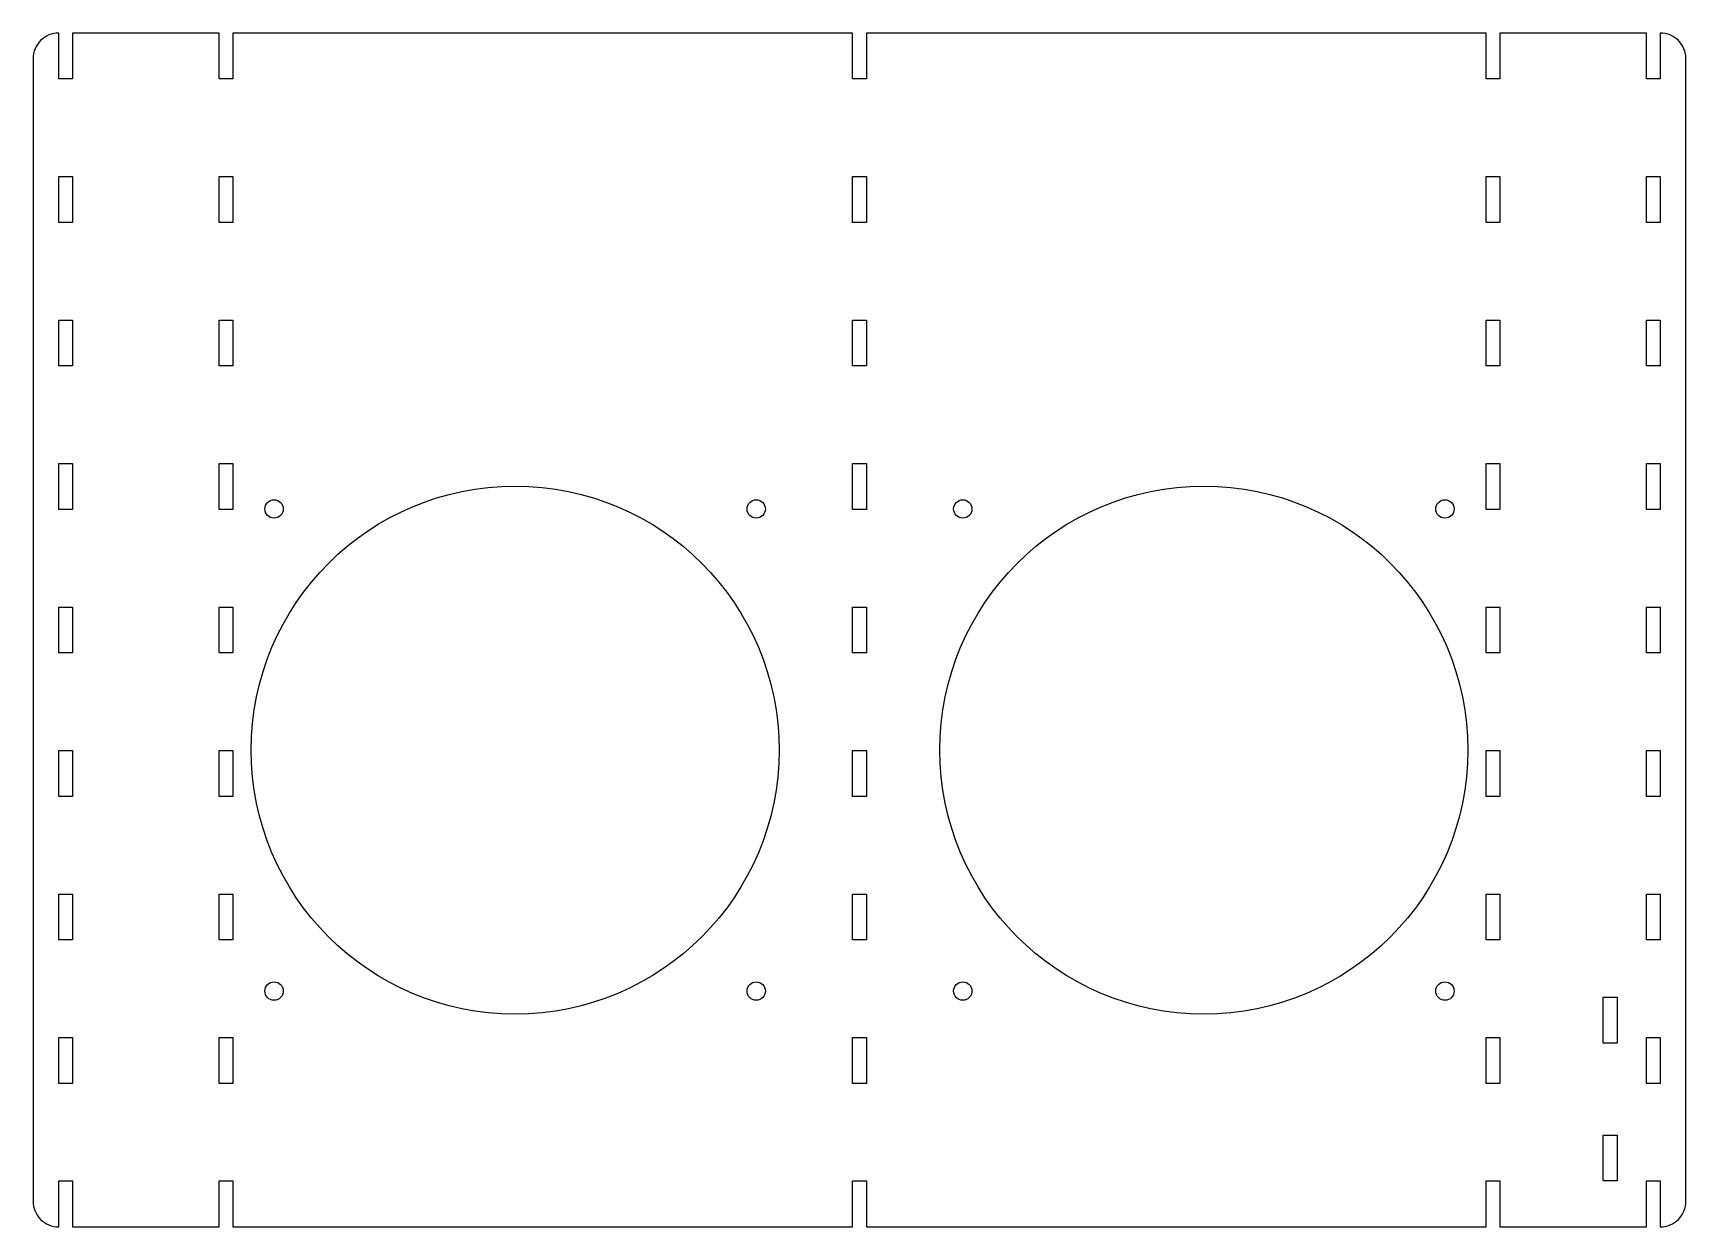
# Model space of a CAD drawing. Header units: millimetres. Extents: x -315 to 45, y -164 to 96.
import ezdxf

# ---------------------------------------------------------------- set-up
doc = ezdxf.new("R2010")
doc.units = ezdxf.units.MM
doc.layers.get('0').update_dxf_attribs({"linetype": 'CONTINUOUS'})

msp = doc.modelspace()

# ---------------------------------------------------------------- linework, layer by layer
msp.add_lwpolyline([(-306.4, 96.15), (-306.4, 86.15), (-309.4, 86.15), (-309.4, 96.15, 0.414214), (-315, 90.55), (-315, -158.25, 0.414214), (-309.4, -163.85), (-309.4, -153.85), (-306.4, -153.85), (-306.4, -163.85), (-274.5, -163.85), (-274.5, -153.85), (-271.5, -153.85), (-271.5, -163.85), (-136.5, -163.85), (-136.5, -153.85), (-133.5, -153.85), (-133.5, -163.85), (1.5, -163.85), (1.5, -153.85), (4.5, -153.85), (4.5, -163.85), (36.4, -163.85), (36.4, -153.85), (39.4, -153.85), (39.4, -163.85, 0.414214), (45, -158.25), (45, 90.55, 0.414214), (39.4, 96.15), (39.4, 86.15), (36.4, 86.15), (36.4, 96.15), (4.5, 96.15), (4.5, 86.15), (1.5, 86.15), (1.5, 96.15), (-133.5, 96.15), (-133.5, 86.15), (-136.5, 86.15), (-136.5, 96.15), (-271.5, 96.15), (-271.5, 86.15), (-274.5, 86.15), (-274.5, 96.15)], format="xyb", close=True)
for points in [[(-306.4, 64.9), (-306.4, 54.9), (-309.4, 54.9), (-309.4, 64.9)], [(-271.5, 64.9), (-271.5, 54.9), (-274.5, 54.9), (-274.5, 64.9)], [(-133.5, 54.9), (-136.5, 54.9), (-136.5, 64.9), (-133.5, 64.9)], [(4.5, 64.9), (4.5, 54.9), (1.5, 54.9), (1.5, 64.9)], [(39.4, 64.9), (39.4, 54.9), (36.4, 54.9), (36.4, 64.9)], [(-306.4, 33.65), (-306.4, 23.65), (-309.4, 23.65), (-309.4, 33.65)], [(-271.5, 33.65), (-271.5, 23.65), (-274.5, 23.65), (-274.5, 33.65)], [(-133.5, 23.65), (-136.5, 23.65), (-136.5, 33.65), (-133.5, 33.65)], [(4.5, 33.65), (4.5, 23.65), (1.5, 23.65), (1.5, 33.65)], [(39.4, 33.65), (39.4, 23.65), (36.4, 23.65), (36.4, 33.65)], [(-306.4, -7.6), (-309.4, -7.6), (-309.4, 2.4), (-306.4, 2.4)], [(-271.5, 2.4), (-271.5, -7.6), (-274.5, -7.6), (-274.5, 2.4)], [(-133.5, -7.6), (-136.5, -7.6), (-136.5, 2.4), (-133.5, 2.4)], [(4.5, 2.4), (4.5, -7.6), (1.5, -7.6), (1.5, 2.4)], [(39.4, -7.6), (36.4, -7.6), (36.4, 2.4), (39.4, 2.4)], [(-306.4, -38.85), (-309.4, -38.85), (-309.4, -28.85), (-306.4, -28.85)], [(-271.5, -28.85), (-271.5, -38.85), (-274.5, -38.85), (-274.5, -28.85)], [(-133.5, -38.85), (-136.5, -38.85), (-136.5, -28.85), (-133.5, -28.85)], [(4.5, -28.85), (4.5, -38.85), (1.5, -38.85), (1.5, -28.85)], [(39.4, -38.85), (36.4, -38.85), (36.4, -28.85), (39.4, -28.85)], [(-306.4, -60.1), (-306.4, -70.1), (-309.4, -70.1), (-309.4, -60.1)], [(-271.5, -60.1), (-271.5, -70.1), (-274.5, -70.1), (-274.5, -60.1)], [(-133.5, -70.1), (-136.5, -70.1), (-136.5, -60.1), (-133.5, -60.1)], [(4.5, -60.1), (4.5, -70.1), (1.5, -70.1), (1.5, -60.1)], [(39.4, -60.1), (39.4, -70.1), (36.4, -70.1), (36.4, -60.1)], [(-306.4, -91.35), (-306.4, -101.35), (-309.4, -101.35), (-309.4, -91.35)], [(-271.5, -91.35), (-271.5, -101.35), (-274.5, -101.35), (-274.5, -91.35)], [(-133.5, -101.35), (-136.5, -101.35), (-136.5, -91.35), (-133.5, -91.35)], [(4.5, -91.35), (4.5, -101.35), (1.5, -101.35), (1.5, -91.35)], [(39.4, -91.35), (39.4, -101.35), (36.4, -101.35), (36.4, -91.35)], [(27, -123.85), (27, -113.85), (30, -113.85), (30, -123.85)], [(-306.4, -132.6), (-309.4, -132.6), (-309.4, -122.6), (-306.4, -122.6)], [(-271.5, -122.6), (-271.5, -132.6), (-274.5, -132.6), (-274.5, -122.6)], [(-133.5, -132.6), (-136.5, -132.6), (-136.5, -122.6), (-133.5, -122.6)], [(4.5, -122.6), (4.5, -132.6), (1.5, -132.6), (1.5, -122.6)], [(39.4, -132.6), (36.4, -132.6), (36.4, -122.6), (39.4, -122.6)], [(27, -143.85), (30, -143.85), (30, -153.85), (27, -153.85)]]:
    msp.add_lwpolyline(points, close=True)
for centre, radius in [((-210, -60), 57.5), ((-60, -60), 57.5), ((-262.5, -7.5), 2), ((-157.5, -7.5), 2), ((-112.5, -7.5), 2), ((-7.5, -7.5), 2), ((-262.5, -112.5), 2), ((-157.5, -112.5), 2), ((-112.5, -112.5), 2), ((-7.5, -112.5), 2)]:
    msp.add_circle(centre, radius)

doc.saveas('drawing.dxf')
